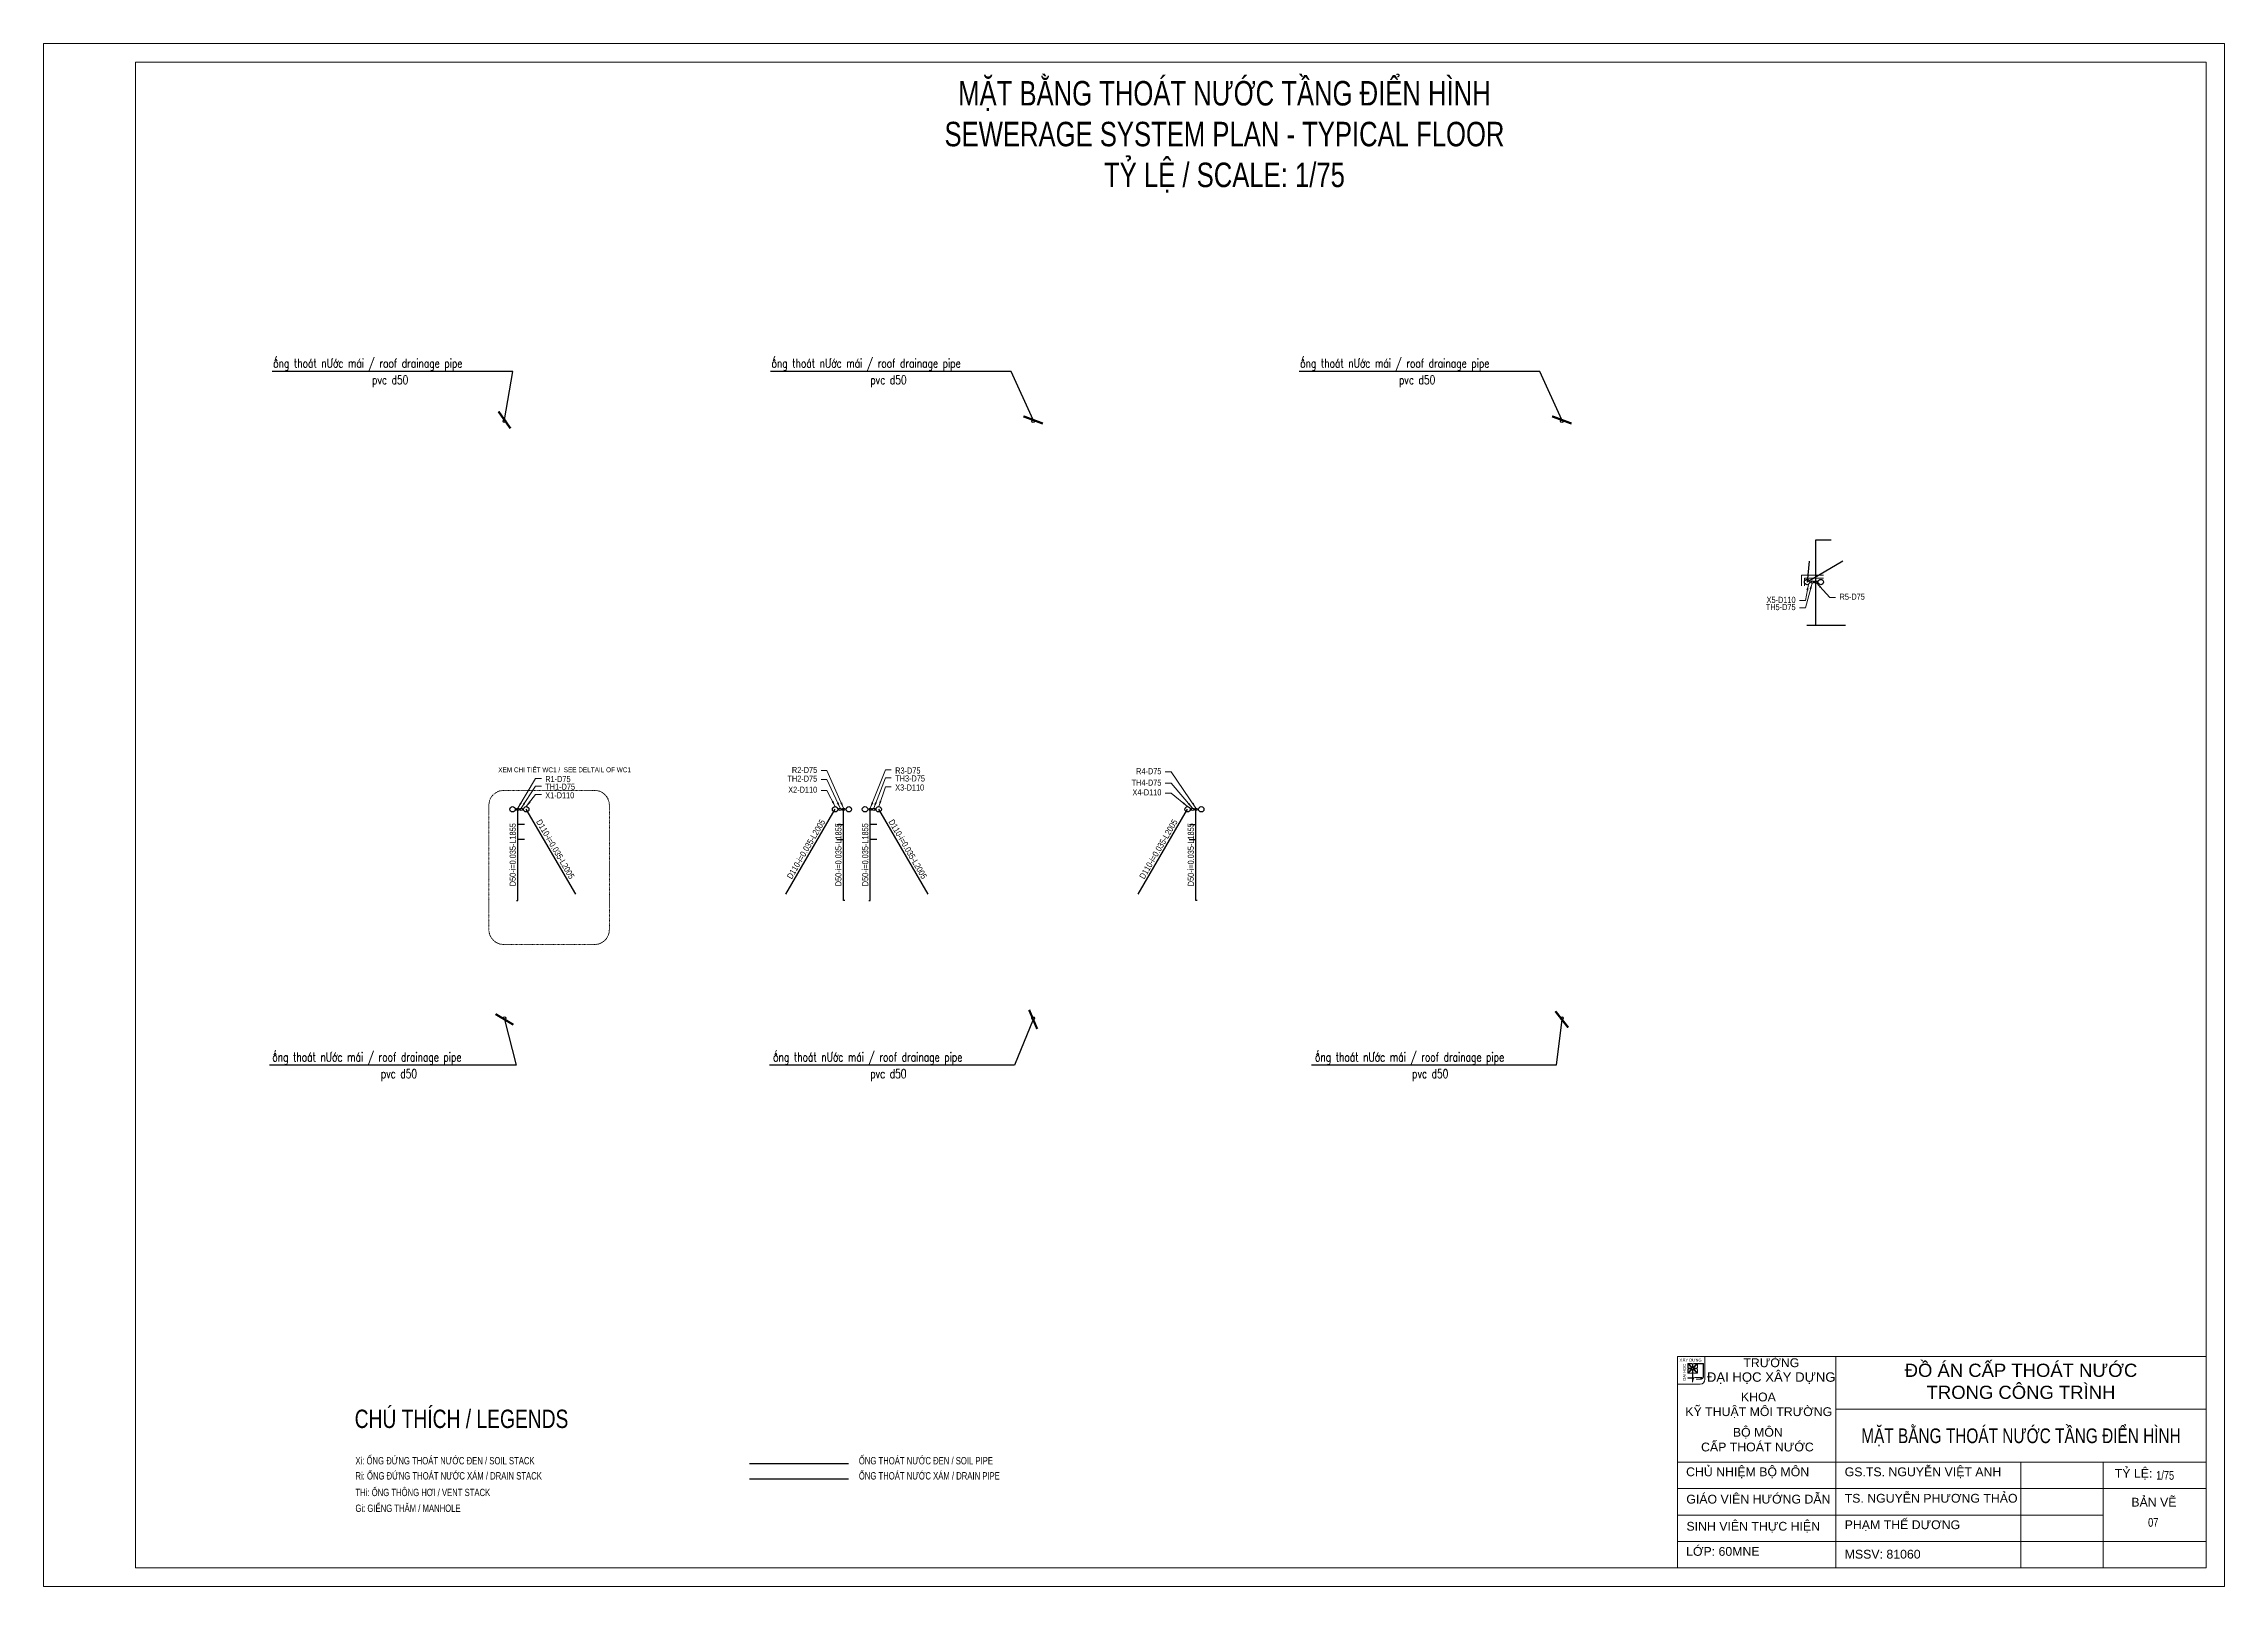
# Model space of a CAD drawing. Header units: millimetres. Extents: x -819040 to 60987, y -269988 to 131461.
# Drawn here: x -51427 to -6877, y -44067 to -12567 of the extents above; entities that cross this region are included whole.
import ezdxf
from ezdxf.enums import TextEntityAlignment as Align

# ---------------------------------------------------------------- set-up
doc = ezdxf.new("R2010")
doc.units = ezdxf.units.MM
doc.linetypes.add('ACAD_ISO03W100', pattern=[30, 12, -18])
doc.layers.get('0').update_dxf_attribs({"lineweight": 9})
doc.layers.get('Defpoints').update_dxf_attribs({"lineweight": 9})
for name, color, linetype, lineweight in [('CAP LANH-CAT', 4, 'Continuous', 30), ('GHI CHU', 51, 'Continuous', 9), ('GHI CHU @ 100', 51, 'Continuous', 9), ('GHI CHU @ 50', 51, 'Continuous', 9), ('GHI CHU-HIDDEN', 51, 'ACAD_ISO03W100', 9), ('HOP KI THUAT', 11, 'Continuous', 9), ('KHUNG GIAY-A2', 7, 'Continuous', 9), ('KHUNG TEN', 7, 'Continuous', 9), ('KICH THUOC', 21, 'Continuous', 13), ('KICH THUOC @ 50', 21, 'Continuous', 13), ('NETMANH', 43, 'Continuous', 9), ('THOAT HOI-CONTINOUS', 2, 'Continuous', 30), ('THOAT MUA-CONTINOUS', 3, 'Continuous', 30), ('THOAT RUA-CONTINOUS', 3, 'Continuous', 30), ('THOAT RUA-MIENG BAT', 3, 'ONG_THOAT', 30), ('THOAT XI-CONTINOUS', 6, 'Continuous', 30), ('THOAT XI-MIENG BAT', 6, 'ONG_THOAT', 30)]:
    doc.layers.add(name, color=color, linetype=linetype, lineweight=lineweight)
doc.styles.add('$1$VNSIMLI', font='vnsimli.shx', dxfattribs={"width": 0.75})
doc.styles.add('$2$ISOCP', font='isocp.shx')
doc.styles.add('ARIANH', font='VnArialH.TTF')
doc.styles.add('KICH THUOC', font='arial.ttf', dxfattribs={"width": 0.75})
doc.styles.get("Standard").update_dxf_attribs({"font": 'arial.ttf', "width": 0.75})
doc.styles.add('TCVN-10', font='arial.ttf', dxfattribs={"width": 0.75, "height": 10})
doc.styles.add('TCVN-2.5', font='arial.ttf', dxfattribs={"width": 0.75, "height": 2.5})
doc.linetypes.add('ONG_THOAT', pattern='A,6,-1,[")",Standard,S=2,R=0,X=-0.466667,Y=-1],-0.2', length=7.2)
doc.dimstyles.new('$1$100x2nn', dxfattribs={"dimscale": 2, "dimtxt": 180, "dimasz": 80, "dimexe": 80, "dimexo": 0, "dimgap": 30, "dimtad": 1, "dimdec": 0, "dimzin": 0, "dimdsep": 46, "dimtxsty": '$2$ISOCP', "dimblk1": '$2$_ArchTick', "dimblk2": '$2$_ArchTick', "dimsah": 1, "dimcen": 0.09, "dimdle": 80, "dimclrd": 8, "dimclre": 8, "dimclrt": 7, "dimadec": 0, "dimazin": 0, "dimtfac": 1, "dimtdec": 0, "dimtmove": 2, "dimatfit": 3, "dimldrblk": '$2$_ArchTick', "dimfxl": 80, "dimtolj": 1, "dimtzin": 0, "dimarcsym": 0})
doc.dimstyles.new('TCVN-2.5', dxfattribs={"dimtxt": 2.5, "dimasz": 1.2, "dimexe": 1.2, "dimexo": 0, "dimgap": 0.8, "dimtad": 1, "dimtoh": 1, "dimdec": 0, "dimzin": 0, "dimdsep": 46, "dimtxsty": 'KICH THUOC', "dimblk": 'ARCHTICK', "dimcen": 1.2, "dimdle": 1.2, "dimclrd": 31, "dimclre": 31, "dimclrt": 256, "dimadec": 0, "dimazin": 0, "dimtm": 1e-09, "dimtfac": 1, "dimtdec": 0, "dimtix": 1, "dimtofl": 0, "dimtmove": 0, "dimatfit": 2, "dimfxl": 7, "dimfxlon": 1, "dimtolj": 1, "dimtzin": 0, "dimlwd": -1, "dimlwe": -1, "dimarcsym": 1})
doc.dimstyles.new('TCVN-2.5 D-i-L', dxfattribs={"dimtxt": 2.5, "dimasz": 1.2, "dimexe": 1.2, "dimexo": 0, "dimgap": 0.8, "dimtad": 1, "dimtoh": 1, "dimdec": 0, "dimzin": 0, "dimdsep": 46, "dimtxsty": 'KICH THUOC', "dimblk": 'ARCHTICK', "dimcen": 1.2, "dimdle": 1.2, "dimse1": 1, "dimse2": 1, "dimsd1": 1, "dimsd2": 1, "dimclrd": 256, "dimclre": 256, "dimclrt": 256, "dimadec": 0, "dimazin": 0, "dimtm": 1e-09, "dimtfac": 1, "dimtdec": 0, "dimtofl": 0, "dimtmove": 1, "dimatfit": 2, "dimfxl": 1, "dimtolj": 1, "dimtzin": 0, "dimlwd": -1, "dimlwe": -1, "dimarcsym": 1})

# ---------------------------------------------------------------- blocks, each defined once
blk = doc.blocks.new('_ArchTick')
at = {"color": 0, "linetype": 'ByBlock', "const_width": 0.15}
blk.add_lwpolyline([(-0.5, -0.5), (0.5, 0.5)], dxfattribs=at)
blk = doc.blocks.new('*U281')
at = {"layer": 'KHUNG TEN'}
for p, q in [((0, 2880), (-7200, 2880)), ((-7200, 0), (-7200, 2880)), ((-6824, 2880), (-7200, 2880)), ((-7200, 2503), (-7200, 2880)), ((-7056, 2782), (-7005, 2782)), ((-7056, 2777), (-7056, 2782)), ((-7056, 2782), (-7005, 2782)), ((-7056, 2778), (-7056, 2782)), ((-7056, 2782), (-7005, 2782)), ((-7056, 2777), (-7056, 2782)), ((-7056, 2781), (-7006, 2781)), ((-7056, 2777), (-7056, 2781)), ((-7056, 2778), (-6997, 2720)), ((-7055, 2732), (-7056, 2778)), ((-7056, 2777), (-6998, 2719)), ((-7056, 2731), (-7056, 2777)), ((-7056, 2777), (-6998, 2719)), ((-7056, 2731), (-7056, 2777)), ((-7056, 2777), (-6998, 2719)), ((-7056, 2731), (-7056, 2777)), ((-7056, 2655), (-6998, 2714)), ((-7056, 2656), (-6997, 2714)), ((-7056, 2656), (-6998, 2714)), ((-7056, 2655), (-6998, 2713)), ((-7055, 2703), (-7056, 2656)), ((-7056, 2702), (-7056, 2655)), ((-7056, 2702), (-7056, 2655)), ((-7056, 2702), (-7056, 2656)), ((-7052, 2782), (-6994, 2724)), ((-7052, 2782), (-6994, 2724)), ((-7052, 2781), (-6994, 2723)), ((-7052, 2651), (-6994, 2709)), ((-7052, 2651), (-6994, 2709)), ((-7052, 2651), (-6994, 2709)), ((-7051, 2782), (-6993, 2724)), ((-7051, 2720), (-7044, 2716)), ((-7051, 2712), (-7044, 2716)), ((-7051, 2652), (-6993, 2710)), ((-7050, 2721), (-7044, 2716)), ((-7050, 2721), (-7043, 2717)), ((-7050, 2721), (-7044, 2716)), ((-7050, 2713), (-7043, 2717)), ((-7050, 2712), (-7044, 2716)), ((-7050, 2712), (-7044, 2716)), ((-6998, 2719), (-7049, 2719)), ((-6997, 2720), (-7048, 2720)), ((-6998, 2719), (-7048, 2719)), ((-6998, 2719), (-7048, 2719)), ((-6998, 2714), (-7048, 2714)), ((-6998, 2714), (-7048, 2714)), ((-6998, 2713), (-7048, 2713)), ((-6997, 2714), (-7047, 2714)), ((-6995, 2774), (-6991, 2769)), ((-6995, 2774), (-6991, 2769)), ((-6994, 2775), (-6990, 2770)), ((-6994, 2774), (-6991, 2769)), ((-6994, 2724), (-6994, 2770)), ((-6994, 2723), (-6994, 2770)), ((-6994, 2724), (-6994, 2770)), ((-6994, 2529), (-6994, 2709)), ((-6994, 2529), (-6994, 2709)), ((-6994, 2529), (-6994, 2709)), ((-6993, 2724), (-6993, 2771)), ((-6993, 2530), (-6993, 2710)), ((-6987, 2774), (-6991, 2769)), ((-6988, 2774), (-6991, 2769)), ((-6987, 2774), (-6991, 2769)), ((-6987, 2775), (-6990, 2770)), ((-6930, 2782), (-6988, 2724)), ((-6930, 2782), (-6988, 2724)), ((-6930, 2781), (-6988, 2723)), ((-6988, 2724), (-6988, 2770)), ((-6988, 2723), (-6988, 2770)), ((-6988, 2724), (-6988, 2770)), ((-6930, 2651), (-6988, 2709)), ((-6988, 2560), (-6988, 2709)), ((-6930, 2651), (-6988, 2709)), ((-6988, 2560), (-6988, 2709)), ((-6930, 2651), (-6988, 2709)), ((-6988, 2560), (-6988, 2709)), ((-6929, 2782), (-6987, 2724)), ((-6987, 2724), (-6987, 2771)), ((-6929, 2652), (-6987, 2710)), ((-6987, 2561), (-6987, 2710)), ((-6926, 2777), (-6984, 2719)), ((-6926, 2777), (-6984, 2719)), ((-6925, 2777), (-6984, 2719)), ((-6984, 2719), (-6937, 2719)), ((-6984, 2719), (-6938, 2719)), ((-6984, 2719), (-6937, 2719)), ((-6926, 2655), (-6984, 2714)), ((-6984, 2714), (-6937, 2714)), ((-6925, 2656), (-6984, 2714)), ((-6984, 2714), (-6937, 2714)), ((-6926, 2655), (-6984, 2713)), ((-6984, 2713), (-6938, 2713)), ((-6925, 2778), (-6983, 2720)), ((-6983, 2720), (-6937, 2720)), ((-6925, 2656), (-6983, 2714)), ((-6983, 2714), (-6937, 2714)), ((-6977, 2781), (-6847, 2781)), ((-6976, 2782), (-6847, 2782)), ((-6976, 2782), (-6846, 2782)), ((-6976, 2782), (-6847, 2782)), ((-6934, 2720), (-6938, 2716)), ((-6934, 2720), (-6938, 2716)), ((-6933, 2720), (-6938, 2717)), ((-6938, 2717), (-6933, 2713)), ((-6938, 2716), (-6934, 2713)), ((-6938, 2716), (-6934, 2713)), ((-6933, 2721), (-6937, 2717)), ((-6937, 2717), (-6933, 2714)), ((-6926, 2777), (-6926, 2782)), ((-6926, 2777), (-6926, 2781)), ((-6926, 2731), (-6926, 2777)), ((-6926, 2731), (-6926, 2777)), ((-6926, 2702), (-6926, 2655)), ((-6926, 2702), (-6926, 2655)), ((-6925, 2778), (-6925, 2782)), ((-6925, 2777), (-6925, 2782)), ((-6925, 2732), (-6925, 2778)), ((-6925, 2731), (-6925, 2777)), ((-6925, 2703), (-6925, 2656)), ((-6925, 2702), (-6925, 2656)), ((-6847, 2782), (-6847, 2595)), ((-6847, 2782), (-6847, 2595)), ((-6847, 2781), (-6847, 2595)), ((-6846, 2782), (-6846, 2596)), ((-6824, 2880), (-6824, 2570)), ((-5040, 0), (-5040, 2880)), ((0, 2160), (0, 2880)), ((-6890, 2503), (-7200, 2503)), ((-6994, 2589), (-7058, 2589)), ((-7058, 2582), (-7058, 2589)), ((-6994, 2589), (-7058, 2589)), ((-7058, 2583), (-7058, 2589)), ((-6994, 2588), (-7058, 2588)), ((-7058, 2582), (-7058, 2588)), ((-6994, 2583), (-7058, 2583)), ((-6994, 2582), (-7058, 2582)), ((-6994, 2582), (-7058, 2582)), ((-6993, 2589), (-7057, 2589)), ((-7057, 2583), (-7057, 2589)), ((-6993, 2583), (-7057, 2583)), ((-7056, 2656), (-7056, 2652)), ((-7056, 2656), (-7056, 2651)), ((-7056, 2655), (-7056, 2651)), ((-7056, 2655), (-7056, 2651)), ((-7056, 2652), (-7005, 2652)), ((-7056, 2651), (-7005, 2651)), ((-7056, 2651), (-7006, 2651)), ((-7056, 2651), (-7005, 2651)), ((-6994, 2657), (-6991, 2661)), ((-6994, 2657), (-6991, 2661)), ((-6994, 2657), (-6991, 2660)), ((-6985, 2574), (-6994, 2529)), ((-6986, 2574), (-6994, 2529)), ((-6985, 2574), (-6994, 2529)), ((-6993, 2658), (-6990, 2661)), ((-6985, 2575), (-6993, 2530)), ((-6991, 2661), (-6985, 2655)), ((-6991, 2661), (-6985, 2655)), ((-6991, 2660), (-6986, 2655)), ((-6990, 2661), (-6985, 2656)), ((-6977, 2651), (-6926, 2651)), ((-6976, 2652), (-6925, 2652)), ((-6976, 2651), (-6926, 2651)), ((-6976, 2651), (-6925, 2651)), ((-6865, 2591), (-6960, 2591)), ((-6865, 2591), (-6960, 2591)), ((-6864, 2592), (-6959, 2592)), ((-6865, 2591), (-6959, 2591)), ((-6888, 2575), (-6942, 2571)), ((-6888, 2575), (-6942, 2571)), ((-6888, 2575), (-6942, 2571)), ((-6872, 2571), (-6942, 2571)), ((-6872, 2571), (-6942, 2571)), ((-6872, 2571), (-6942, 2571)), ((-6887, 2576), (-6941, 2571)), ((-6871, 2571), (-6941, 2571)), ((-6926, 2655), (-6926, 2651)), ((-6926, 2655), (-6926, 2651)), ((-6925, 2656), (-6925, 2652)), ((-6925, 2656), (-6925, 2651)), ((0, 2160), (-5040, 2160)), ((0, 1440), (0, 2160)), ((-7200, 1440), (0, 1440)), ((-2520, 0), (-2520, 1440)), ((-1401, 0), (-1401, 1440)), ((0, 1080), (0, 1440)), ((-7200, 1080), (0, 1080)), ((0, 360), (0, 1080)), ((-7200, 720), (-1401, 720)), ((-7200, 360), (0, 360)), ((0, 0), (0, 360)), ((-5040, 0), (-7200, 0)), ((-2520, 0), (-5040, 0)), ((-1440, 0), (-2520, 0)), ((0, 0), (-1440, 0))]:
    blk.add_line(p, q, dxfattribs=at)
for points in [[(0, 0), (0, 1440), (-7200, 1440), (-7200, 0)], [(-7200, 0), (0, 0)]]:
    blk.add_lwpolyline(points, dxfattribs=at)
for centre, radius, start, end in [((-7044, 2731), 12.7, 182.09, 237.073), ((-7044, 2731), 12.7, 182.09, 237.073), ((-7043, 2731), 12.7, 182.09, 237.073), ((-7045, 2702), 11.7, 117.544, 179.9029), ((-7045, 2702), 11.7, 117.544, 179.9029), ((-7044, 2702), 11.7, 117.544, 179.9029), ((-7043, 2732), 12.7, 182.09, 237.073), ((-7044, 2703), 11.7, 117.544, 179.9029), ((-7006, 2770), 11.7, 0.049, 89.951), ((-7005, 2770), 11.7, 0.049, 89.951), ((-7005, 2771), 11.7, 0.049, 89.951), ((-7005, 2770), 11.7, 0.049, 89.951), ((-6976, 2770), 11.7, 90.049, 179.951), ((-6976, 2770), 11.7, 90.049, 179.951), ((-6977, 2770), 11.7, 90.049, 179.951), ((-6976, 2771), 11.7, 90.049, 179.951), ((-6938, 2731), 11.7, 270.0009, 359.9029), ((-6938, 2702), 11.7, 0.0971, 89.9991), ((-6937, 2732), 11.7, 270.0009, 359.9029), ((-6937, 2731), 11.7, 270.0009, 359.9029), ((-6937, 2731), 11.7, 270.0009, 359.9029), ((-6937, 2702), 11.7, 0.0971, 89.9991), ((-6937, 2703), 11.7, 0.0971, 89.9991), ((-6937, 2702), 11.7, 0.0971, 89.9991), ((-7006, 2663), 11.7, 270.049, 359.951), ((-7005, 2663), 11.7, 270.049, 359.951), ((-7005, 2664), 11.7, 270.049, 359.951), ((-7005, 2663), 11.7, 270.049, 359.951), ((-6976, 2663), 11.7, 180.049, 269.951), ((-6977, 2663), 11.7, 180.049, 269.951), ((-6976, 2663), 11.7, 180.049, 269.951), ((-6976, 2664), 11.7, 180.049, 269.951), ((-6960, 2563), 28.3, 89.9871, 156.3994), ((-6959, 2564), 28.3, 89.9871, 156.3994), ((-6960, 2563), 28.3, 89.9871, 156.3994), ((-6959, 2563), 28.3, 89.9871, 156.3994), ((-6890, 2569), 65.9, 270, 0), ((-6888, 2600), 24.5, 270, 339.999), ((-6888, 2599), 24.5, 270, 339.999), ((-6888, 2600), 24.5, 270, 339.999), ((-6887, 2600), 24.5, 270, 339.999), ((-6872, 2595), 24.7, 270, 0), ((-6872, 2595), 24.7, 270, 0), ((-6872, 2595), 24.7, 270, 0), ((-6871, 2596), 24.7, 270, 0)]:
    blk.add_arc(centre, radius, start, end, dxfattribs=at)
at = {"layer": 'KHUNG TEN', "style": 'ARIANH'}
for s, p in [('x   y dùng', (-7171, 2810)), ('¢', (-7128, 2809))]:
    blk.add_text(s, height=39, dxfattribs=at).set_placement(p)
blk.add_text('®¹i häc', height=39, rotation=90, dxfattribs=at).set_placement((-7085, 2551))
for s, insert, char_height, width, attachment_point in [('{\\fArial|b0|i0|c0|p34;ĐẠI HỌC XÂY DỰNG}', (-6798, 2663), 128, 7638.54, 1), ('{\\fArial|b0|i0|c0|p34;TRƯỜNG}', (-6301, 2854), 120, 7638.54, 1), ('{\\fArial|b0|i0|c0|p34;ĐỒ ÁN CẤP THOÁT NƯỚC\\PTRONG CÔNG TRÌNH}', (-2520, 2540), 180, 5040, 5), ('\\pi796.03087;{\\fArial|b0|i0|c0|p34;KHOA\\P\\pi38.66388;KỸ THUẬT MÔI TRƯỜNG }', (-7130, 2388), 120, 2055.12, 1), ('\\pi657.88068;{\\fArial|b0|i0|c0|p34;BỘ MÔN \\P\\pi224.82474;CẤP THOÁT NƯỚC}', (-7102, 1907), 120, 1969.62, 1), ('{\\fArial|b0|i0|c0|p34;CHỦ NHIỆM BỘ MÔN}', (-7081, 1369), 120, 2368.22, 1), ('{\\fArial|b0|i0|c0|p34;GS.TS. NGUYỄN VIỆT ANH}', (-4921, 1369), 120, 2368.22, 1), ('{\\fArial|b0|i0|c0|p34;TỶ LỆ:}', (-1243, 1348), 120, 1287.18, 1), ('{\\fArial|b0|i0|c0|p34;GIÁO VIÊN HƯỚNG DẪN}', (-7078, 997), 120, 2368.22, 1), ('{\\fArial|b0|i0|c0|p34;TS. NGUYỄN PHƯƠNG THẢO}', (-4921, 1009), 120, 2537.36, 1), ('{\\fArial|b0|i0|c0|p34;BẢN VẼ }', (-1017, 956), 120, 1287.18, 1), ('{\\fArial|b0|i0|c0|p34;SINH VIÊN THỰC HIỆN}', (-7076, 628), 120, 2368.22, 1), ('{\\fArial|b0|i0|c0|p34;PHẠM THẾ DƯƠNG}', (-4921, 649), 120, 2368.22, 1), ('L{\\fArial|b0|i0|c0|p34;Ớ}P: 60MNE', (-7081, 286), 120, 2368.22, 1), ('MSSV: 81060', (-4921, 248), 120, 2368.22, 1)]:
    blk.add_mtext(s, dxfattribs=dict(at, insert=insert, char_height=char_height, width=width, attachment_point=attachment_point))
at = {"layer": 'KHUNG TEN', "width": 0.75}
blk.add_attdef('TEN_BAN_VE', text='', height=200, dxfattribs=at).set_placement((-2520, 1800), align=Align.MIDDLE_CENTER)
at = {"layer": 'KHUNG TEN', "style": 'TCVN-10', "width": 0.75}
for tag, p in [('TY_LE', (-679, 1201)), ('STT', (-789, 561)), ('NGAY_HOAN_THANH', (-1271, 121))]:
    blk.add_attdef(tag, p, '', height=120, dxfattribs=at)
blk = doc.blocks.new('$2$_ArchTick')
at = {"color": 0, "linetype": 'ByBlock', "const_width": 0.15}
blk.add_lwpolyline([(-0.5, -0.5), (0.5, 0.5)], dxfattribs=at)
blk = doc.blocks.new('ong_dung_thoat_nuoc_mua')
at = {"layer": 'THOAT MUA-CONTINOUS'}
blk.add_circle((0, 0), 25, dxfattribs=at)
blk = doc.blocks.new('chu_thich-mat_bang_thoat')
at = {"layer": 'THOAT RUA-MIENG BAT'}
blk.add_line((8842, 1193), (10193, 1193), dxfattribs=at)
at = {"layer": 'THOAT XI-MIENG BAT'}
blk.add_line((8842, 1399), (10193, 1399), dxfattribs=at)
at = {"layer": 'GHI CHU', "insert": (858, 2133), "char_height": 250, "attachment_point": 1}
blk.add_mtext_dynamic_manual_height_columns('\\pi2607.60915;CHÚ THÍCH / LEGENDS', width=8099.21, gutter_width=6731, heights=[913], dxfattribs=at)
at = {"layer": 'GHI CHU @ 100', "char_height": 100, "attachment_point": 1, "style": 'TCVN-2.5'}
for s, insert in [('Xi: ỐNG ĐỨNG THOÁT NƯỚC ĐEN / SOIL STACK', (3476, 1488)), ('ỐNG THOÁT NƯỚC ĐEN / SOIL PIPE', (10332, 1488)), ('Ri: ỐNG ĐỨNG THOÁT NƯỚC XÁM / DRAIN STACK', (3476, 1282)), ('ỐNG THOÁT NƯỚC XÁM / DRAIN PIPE', (10332, 1282)), ('THi: ỐNG THÔNG HƠI / VENT STACK', (3476, 1056)), ('Gi: GIẾNG THĂM / MANHOLE', (3476, 841))]:
    blk.add_mtext_dynamic_manual_height_columns(s, width=3378.17, gutter_width=1250, heights=[0], dxfattribs=dict(at, insert=insert))
blk = doc.blocks.new('*D2130')
at = {"layer": 'Defpoints', "color": 0, "transparency": 16777216}
for p in [(-41740, -28200), (-41740, -28200), (-41740, -30055)]:
    blk.add_point(p, dxfattribs=at)
at = {"layer": 'KICH THUOC', "transparency": 16777216, "insert": (-41843, -29128), "char_height": 125, "attachment_point": 5, "rotation": 90, "style": 'KICH THUOC'}
blk.add_mtext('\\A1;D50-i=0.035-L1855', dxfattribs=at)
blk = doc.blocks.new('*D2131')
at = {"layer": 'Defpoints', "color": 0, "transparency": 16777216}
for p in [(-41568, -28200), (-40558, -29932), (-40558, -29932)]:
    blk.add_point(p, dxfattribs=at)
at = {"layer": 'KICH THUOC', "transparency": 16777216, "insert": (-40973, -29014), "char_height": 125, "attachment_point": 5, "rotation": 300.2449, "style": 'KICH THUOC'}
blk.add_mtext('\\A1;D110-i=0.035-L2005', dxfattribs=at)
blk = doc.blocks.new('*D2132')
at = {"layer": 'Defpoints', "color": 0, "transparency": 16777216}
for p in [(-34540, -28200), (-34540, -28200), (-34540, -30055)]:
    blk.add_point(p, dxfattribs=at)
at = {"layer": 'KICH THUOC', "transparency": 16777216, "insert": (-34643, -29128), "char_height": 125, "attachment_point": 5, "rotation": 90, "style": 'KICH THUOC'}
blk.add_mtext('\\A1;D50-i=0.035-L1855', dxfattribs=at)
blk = doc.blocks.new('*D2133')
at = {"layer": 'Defpoints', "color": 0, "transparency": 16777216}
for p in [(-34368, -28200), (-33358, -29932), (-33358, -29932)]:
    blk.add_point(p, dxfattribs=at)
at = {"layer": 'KICH THUOC', "transparency": 16777216, "insert": (-33773, -29014), "char_height": 125, "attachment_point": 5, "rotation": 300.2449, "style": 'KICH THUOC'}
blk.add_mtext('\\A1;D110-i=0.035-L2005', dxfattribs=at)
blk = doc.blocks.new('*D2134')
at = {"layer": 'Defpoints', "color": 0, "transparency": 16777216}
for p in [(-35086, -28200), (-35086, -28200), (-35086, -30055)]:
    blk.add_point(p, dxfattribs=at)
at = {"layer": 'KICH THUOC', "transparency": 16777216, "insert": (-35190, -29128), "char_height": 125, "attachment_point": 5, "rotation": 90, "style": 'KICH THUOC'}
blk.add_mtext('\\A1;D50-i=0.035-L1855', dxfattribs=at)
blk = doc.blocks.new('*D2135')
at = {"layer": 'Defpoints', "color": 0, "transparency": 16777216}
for p in [(-35258, -28200), (-36268, -29932), (-36268, -29932)]:
    blk.add_point(p, dxfattribs=at)
at = {"layer": 'KICH THUOC', "transparency": 16777216, "insert": (-35853, -29014), "char_height": 125, "attachment_point": 5, "rotation": 59.7551, "style": 'KICH THUOC'}
blk.add_mtext('\\A1;D110-i=0.035-L2005', dxfattribs=at)
blk = doc.blocks.new('*D2136')
at = {"layer": 'Defpoints', "color": 0, "transparency": 16777216}
for p in [(-27886, -28200), (-27886, -28200), (-27886, -30055)]:
    blk.add_point(p, dxfattribs=at)
at = {"layer": 'KICH THUOC', "transparency": 16777216, "insert": (-27990, -29128), "char_height": 125, "attachment_point": 5, "rotation": 90, "style": 'KICH THUOC'}
blk.add_mtext('\\A1;D50-i=0.035-L1855', dxfattribs=at)
blk = doc.blocks.new('*D2137')
at = {"layer": 'Defpoints', "color": 0, "transparency": 16777216}
for p in [(-28058, -28200), (-29068, -29932), (-29068, -29932)]:
    blk.add_point(p, dxfattribs=at)
at = {"layer": 'KICH THUOC', "transparency": 16777216, "insert": (-28653, -29014), "char_height": 125, "attachment_point": 5, "rotation": 59.7551, "style": 'KICH THUOC'}
blk.add_mtext('\\A1;D110-i=0.035-L2005', dxfattribs=at)

msp = doc.modelspace()

# ---------------------------------------------------------------- linework, layer by layer
at = {"layer": 'CAP LANH-CAT'}
for centre in [(-15122.8, -23559.9), (-41847.8, -28199.9), (-34977.8, -28199.9), (-34647.8, -28199.9), (-27777.8, -28199.9)]:
    msp.add_circle(centre, 55, dxfattribs=at)
at = {"layer": 'GHI CHU-HIDDEN', "ltscale": 0.1}
msp.add_lwpolyline([(-42030, -27815), (-40170.5, -27815, -0.4142136), (-39870.5, -28115), (-39870.5, -30660.3, -0.4142136), (-40170.5, -30960.3), (-42030, -30960.3, -0.4142136), (-42330, -30660.3), (-42330, -28115, -0.4142136)], format="xyb", close=True, dxfattribs=at)
at = {"layer": 'HOP KI THUAT'}
for p, q in [((-15067.8, -23419.9), (-15517.8, -23419.9)), ((-15517.8, -23419.9), (-15517.8, -23639.9)), ((-15067.8, -23479.9), (-15457.8, -23479.9)), ((-15457.8, -23479.9), (-15457.8, -23639.9))]:
    msp.add_line(p, q, dxfattribs=at)
at = {"layer": 'KHUNG GIAY-A2'}
for points in [[(-51427.5, -44066.5), (-6877.5, -44066.5), (-6877.5, -12566.5), (-51427.5, -12566.5)], [(-49552.5, -43691.5), (-7252.5, -43691.5), (-7252.5, -12941.5), (-49552.5, -12941.5)]]:
    msp.add_lwpolyline(points, close=True, dxfattribs=at)
at = {"layer": 'THOAT HOI-CONTINOUS'}
for centre in [(-15294.6, -23559.9), (-41669.1, -28199.9), (-35156.5, -28199.9), (-34469.1, -28199.9), (-27956.5, -28199.9)]:
    msp.add_circle(centre, 25, dxfattribs=at)
at = {"layer": 'THOAT RUA-CONTINOUS'}
for centre in [(-15224.1, -23559.9), (-41739.6, -28199.9), (-35086.1, -28199.9), (-34539.6, -28199.9), (-27886.1, -28199.9)]:
    msp.add_circle(centre, 25, dxfattribs=at)
at = {"layer": 'THOAT RUA-MIENG BAT'}
for p, q in [((-15224.1, -24442.9), (-15224.1, -22695.2)), ((-15224.1, -22695.2), (-14911, -22695.2)), ((-15409.8, -24442.9), (-14615.9, -24442.9)), ((-41739.6, -30063.7), (-41739.6, -28199.9)), ((-41604.1, -28510), (-41738.3, -28510)), ((-35221.6, -28510.1), (-35087.3, -28510.1)), ((-35086.1, -30063.8), (-35086.1, -28199.9)), ((-34539.6, -30063.8), (-34539.6, -28199.9)), ((-34404.1, -28510.1), (-34538.3, -28510.1)), ((-28021.6, -28510.2), (-27887.3, -28510.2)), ((-27886.1, -30063.8), (-27886.1, -28199.9)), ((-41602.8, -28819.9), (-41737.1, -28819.9)), ((-35222.8, -28819.9), (-35088.6, -28819.9)), ((-34402.8, -28819.9), (-34537.1, -28819.9)), ((-28022.8, -28819.9), (-27888.6, -28819.9)), ((-41766.8, -30063.8), (-41739.6, -30063.7)), ((-35058.9, -30063.8), (-35086.1, -30063.8)), ((-34566.8, -30063.8), (-34539.6, -30063.8)), ((-27858.9, -30063.8), (-27886.1, -30063.8))]:
    msp.add_line(p, q, dxfattribs=at)
at = {"layer": 'THOAT XI-CONTINOUS'}
for centre in [(-15402.8, -23559.9), (-41567.8, -28199.9), (-35257.8, -28199.9), (-34367.8, -28199.9), (-28057.8, -28199.9)]:
    msp.add_circle(centre, 55, dxfattribs=at)
at = {"layer": 'THOAT XI-MIENG BAT'}
for p, q in [((-15356.4, -23135.1), (-15402.8, -23559.9)), ((-14669.3, -23135.1), (-15402.8, -23559.9)), ((-40557.8, -29932.1), (-41567.8, -28199.9)), ((-36267.8, -29932.1), (-35257.8, -28199.9)), ((-33357.8, -29932.1), (-34367.8, -28199.9)), ((-29067.8, -29932.1), (-28057.8, -28199.9))]:
    msp.add_line(p, q, dxfattribs=at)

# ---------------------------------------------------------------- block references
at = {"layer": 'GHI CHU', "xscale": 1.5, "yscale": 1.5, "zscale": 1.5}
msp.add_blockref('*U281', (-7252.5, -43691.5), dxfattribs=at).add_auto_attribs({'TY_LE': '1/75', 'STT': '07', 'TEN_BAN_VE': 'MẶT BẰNG THOÁT NƯỚC TẦNG ĐIỂN HÌNH'})
at = {"layer": 'NETMANH', "xscale": 1.5, "yscale": 1.5, "zscale": 1.5}
msp.add_blockref('chu_thich-mat_bang_thoat', (-50271.5, -43657.7), dxfattribs=at)
at = {"layer": 'THOAT MUA-CONTINOUS'}
for p in [(-42012.8, -20274.9), (-31212.8, -20274.9), (-20412.8, -20274.9), (-42012.8, -32464.9), (-31212.8, -32464.9), (-20412.8, -32464.9)]:
    msp.add_blockref('ong_dung_thoat_nuoc_mua', p, dxfattribs=at)

# ---------------------------------------------------------------- texts
at = {"layer": 'GHI CHU', "color": 0, "style": '$1$VNSIMLI', "width": 0.75}
for s, p in [('èng tho¸t n¦íc m¸i / roof drainage pipe', (-46737.4, -19182.5)), ('èng tho¸t n¦íc m¸i / roof drainage pipe', (-36558.1, -19182.5)), ('èng tho¸t n¦íc m¸i / roof drainage pipe', (-25758.1, -19182.5)), ('pvc d50', (-44718.5, -19522)), ('pvc d50', (-34539.3, -19522)), ('pvc d50', (-23739.3, -19522)), ('èng tho¸t n¦íc m¸i / roof drainage pipe', (-46755.3, -33349.3)), ('èng tho¸t n¦íc m¸i / roof drainage pipe', (-36524.2, -33349.3)), ('èng tho¸t n¦íc m¸i / roof drainage pipe', (-25454.9, -33349.3)), ('pvc d50', (-44539, -33688.8)), ('pvc d50', (-34541.2, -33688.8)), ('pvc d50', (-23471.9, -33688.8))]:
    msp.add_text(s, height=180, dxfattribs=at).set_placement(p)
at = {"layer": 'GHI CHU @ 100', "insert": (-42139.7, -27343.8), "char_height": 100, "attachment_point": 1, "style": 'TCVN-2.5'}
msp.add_mtext_dynamic_manual_height_columns('XEM CHI TIẾT WC1 /  SEE DELTAIL OF WC1', width=2874.97, gutter_width=1250, heights=[0], dxfattribs=at)
at = {"layer": 'GHI CHU @ 50', "insert": (-27304.5, -14468.2), "char_height": 500, "attachment_point": 5, "style": 'TCVN-10'}
msp.add_mtext_dynamic_manual_height_columns('MẶT BẰNG THOÁT NƯỚC TẦNG ĐIỂN HÌNH\\PSEWERAGE SYSTEM PLAN - TYPICAL FLOOR\\PTỶ LỆ / SCALE: 1/75', width=11978.639, gutter_width=2500, heights=[0], dxfattribs=at)
at = {"layer": 'GHI CHU @ 50', "char_height": 125, "style": 'TCVN-2.5'}
for s, insert, attachment_point in [('TH5-D75', (-15637.5, -24135.5), 9), ('X5-D110', (-15637.5, -23987.9), 9), ('R5-D75', (-14739.2, -23922.4), 7), ('R1-D75', (-41179, -27519.5), 1), ('TH2-D75', (-35624.7, -27638.4), 9), ('R2-D75', (-35624.7, -27461.2), 9), ('TH3-D75', (-34030.5, -27507.5), 1), ('R3-D75', (-34030.5, -27346.5), 1), ('TH4-D75', (-28592.5, -27719), 9), ('R4-D75', (-28592.5, -27486.4), 9), ('TH1-D75', (-41179, -27675.8), 1), ('X1-D110', (-41179, -27851.1), 1), ('X2-D110', (-35624.7, -27863.9), 9), ('X3-D110', (-34030.5, -27692.7), 1), ('X4-D110', (-28592.5, -27919), 9)]:
    msp.add_mtext(s, dxfattribs=dict(at, insert=insert, attachment_point=attachment_point))

# ---------------------------------------------------------------- dimensions: what is measured, and where the dimension line sits
at = {"layer": 'KICH THUOC @ 50'}
for p1, p2, override, picture, middle in [((-41739.6, -30055.1), (-41739.6, -28199.9), {"dimscale": 50, "dimpost": 'D50-i=0.035-L<>', "dimtix": 0, "dimtofl": 0, "dimtmove": 1, "dimatfit": 2}, '*D2130', (-41843.4, -29127.5)), ((-41567.8, -28199.9), (-40557.8, -29932.1), {"dimscale": 50, "dimpost": 'D110-i=0.035-L<>', "dimtix": 0, "dimtofl": 0, "dimtmove": 1, "dimatfit": 2}, '*D2131', (-40973.1, -29013.7)), ((-35257.8, -28199.9), (-36267.8, -29932.1), {"dimscale": 50, "dimpost": 'D110-i=0.035-L<>', "dimtix": 0, "dimtofl": 0, "dimtmove": 1, "dimatfit": 2}, '*D2135', (-35852.6, -29013.7)), ((-35086.1, -30055.1), (-35086.1, -28199.9), {"dimscale": 50, "dimpost": 'D50-i=0.035-L<>', "dimtix": 0, "dimtofl": 0, "dimtmove": 1, "dimatfit": 2}, '*D2134', (-35190, -29127.5)), ((-34539.6, -30055.1), (-34539.6, -28199.9), {"dimscale": 50, "dimpost": 'D50-i=0.035-L<>', "dimtix": 0, "dimtofl": 0, "dimtmove": 1, "dimatfit": 2}, '*D2132', (-34643.4, -29127.5)), ((-34367.8, -28199.9), (-33357.8, -29932.1), {"dimscale": 50, "dimpost": 'D110-i=0.035-L<>', "dimtix": 0, "dimtofl": 0, "dimtmove": 1, "dimatfit": 2}, '*D2133', (-33773.1, -29013.7)), ((-28057.8, -28199.9), (-29067.8, -29932.1), {"dimscale": 50, "dimpost": 'D110-i=0.035-L<>', "dimtix": 0, "dimtofl": 0, "dimtmove": 1, "dimatfit": 2}, '*D2137', (-28652.6, -29013.7)), ((-27886.1, -30055.1), (-27886.1, -28199.9), {"dimscale": 50, "dimpost": 'D50-i=0.035-L<>', "dimtix": 0, "dimtofl": 0, "dimtmove": 1, "dimatfit": 2}, '*D2136', (-27990, -29127.5))]:
    dim = msp.add_aligned_dim(p1=p1, p2=p2, distance=0, dimstyle='TCVN-2.5 D-i-L', override=override, dxfattribs=at)
    dim.commit()
    dim.dimension.update_dxf_attribs({"geometry": picture, "text_midpoint": middle})

# ---------------------------------------------------------------- leaders
at = {"layer": 'GHI CHU', "linetype": 'Continuous'}
for points in [[(-42012.8, -20249.9), (-41844.2, -19259.2), (-46758.9, -19259.2)], [(-31212.8, -20249.9), (-31665, -19259.2), (-36579.7, -19259.2)], [(-20412.8, -20249.9), (-20865, -19259.2), (-25779.7, -19259.2)], [(-42012.8, -32489.9), (-41776.7, -33426.1), (-46811.3, -33426.1)], [(-31212.8, -32489.9), (-31594.1, -33426.1), (-36597.7, -33426.1)], [(-20412.8, -32489.9), (-20524.9, -33426.1), (-25528.5, -33426.1)]]:
    msp.add_leader(points, dimstyle='$1$100x2nn', override={"dimasz": 150, "dimtad": 0}, dxfattribs=at)
at = {"layer": 'GHI CHU @ 100', "annotation_type": 0, "has_hookline": 1}
for points, hookline_direction, text_width in [([(-15301.5, -23584.9), (-15437.5, -24085.5), (-15557.5, -24085.5)], 1, 523), ([(-15374.3, -23606.9), (-15437.5, -23937.9), (-15557.5, -23937.9)], 1, 510.1), ([(-15207.1, -23578.2), (-14939.2, -23872.4), (-14819.2, -23872.4)], 0, 435.8), ([(-41739.6, -28174.9), (-41379, -27569.5), (-41259, -27569.5)], 0, 435.8), ([(-35156.5, -28174.9), (-35424.7, -27588.4), (-35544.7, -27588.4)], 1, 523), ([(-35086.1, -28174.9), (-35424.7, -27411.2), (-35544.7, -27411.2)], 1, 435.8), ([(-34539.6, -28174.9), (-34230.5, -27396.5), (-34110.5, -27396.5)], 0, 435.8), ([(-34469.1, -28174.9), (-34230.5, -27557.5), (-34110.5, -27557.5)], 0, 523), ([(-27886.1, -28174.9), (-28392.5, -27436.4), (-28512.5, -27436.4)], 1, 435.8), ([(-41669.1, -28174.9), (-41379, -27725.8), (-41259, -27725.8)], 0, 523), ([(-41567.8, -28144.9), (-41379, -27901.1), (-41259, -27901.1)], 0, 510.1), ([(-35257.8, -28144.9), (-35424.7, -27813.9), (-35544.7, -27813.9)], 1, 510.1), ([(-34367.8, -28144.9), (-34230.5, -27742.7), (-34110.5, -27742.7)], 0, 510.1), ([(-27956.5, -28174.9), (-28392.5, -27669), (-28512.5, -27669)], 1, 523), ([(-28057.8, -28144.9), (-28392.5, -27869), (-28512.5, -27869)], 1, 510.1)]:
    msp.add_leader(points, dimstyle='TCVN-2.5', override={"dimscale": 100, "dimgap": 0.8, "dimtad": 0}, dxfattribs=dict(at, hookline_direction=hookline_direction, text_width=text_width))

doc.saveas('drawing.dxf')
